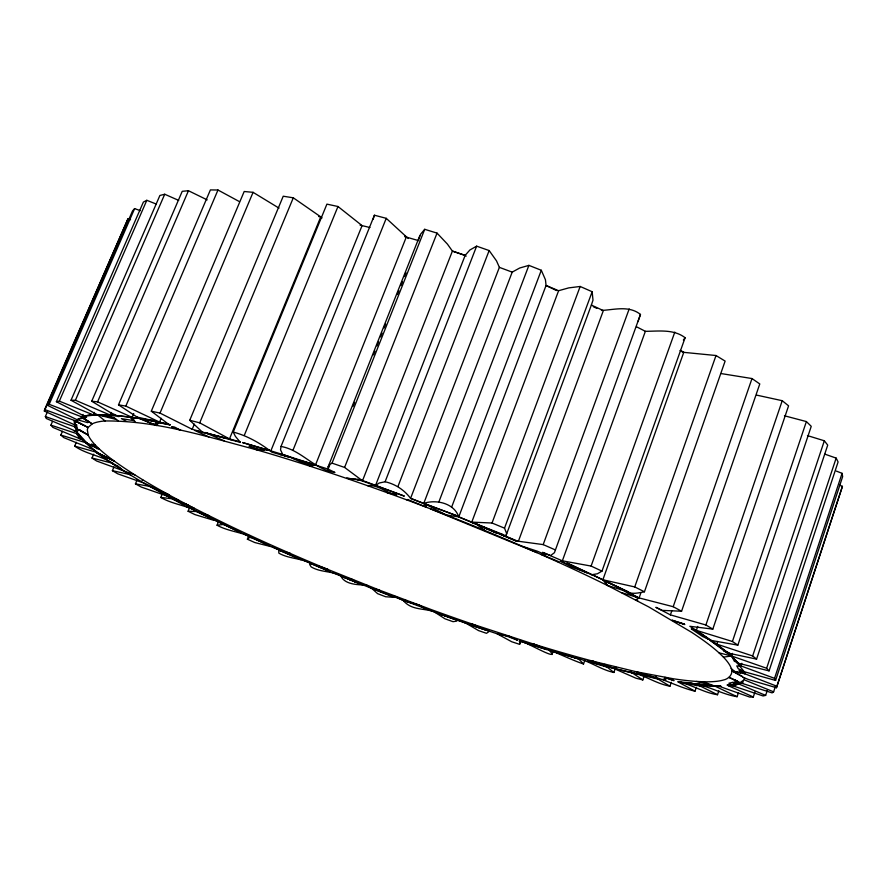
<?xml version="1.0" encoding="UTF-8"?>
<svg xmlns="http://www.w3.org/2000/svg" width="887" height="887" viewBox="0 0 887 887"><rect width="100%" height="100%" fill="white"/><g stroke="black" fill="none" stroke-linecap="round" stroke-linejoin="round"><path stroke-width="1.33" d="M77.579 419.407L86.56 417.367L84.564 416.214L77.036 419.706L76.947 421.946L88.068 427.49L92.193 423.864A344.555 47.078 20.9 0 1 105.121 420.959C156.866 420.571 207.037 436.737 256.598 449.809A344.555 47.078 20.9 0 1 310.073 466.218C394.471 493.682 477.428 525.636 558.3 562.214A344.555 47.078 20.9 0 1 607.041 585.298L648.73 606.919L691.616 632.32A344.555 47.078 20.9 0 1 718.991 652.832L723.415 657.123A344.555 47.078 20.9 0 1 731.065 667.878C733.97 673.688 728.726 679.165 723.127 680.096A344.555 47.078 20.9 0 1 703.103 681.759L696.539 681.427A344.555 47.078 20.9 0 1 673.588 678.81L636.533 671.825L593.669 661.38A344.555 47.078 20.9 0 1 534.284 644.295L470.864 623.594A344.555 47.078 20.9 0 1 431.836 609.801L379.581 590.177L328.024 569.498A344.555 47.078 20.9 0 1 231.274 526.579C191.148 507.076 150.934 487.063 114.445 461.218A344.555 47.078 20.9 0 1 99.167 448.844M340.73 575.807C344.733 584.744 357.838 584.777 366.586 585.087L371.642 588.325M601.408 310.461C614.491 309.74 629.049 305.316 640.469 314.419L554.442 552.679L550.639 555.539L542.567 552.357L562.358 560.817L591.108 566.072L601.985 571.139L685.108 337.725C673.754 328.955 658.808 331.25 645.37 331.317L636.445 326.738M379.581 590.177L372.108 588.502L437.679 613.194L436.692 613.017L466.074 623.251L478.514 630.579L486.497 633.318L488.848 631.666L488.67 630.979L470.864 623.594L485.189 629.781L467.593 623.971L497.097 633.784L511.699 641.744L519.56 644.317L520.325 643.086L519.327 641.024C522.964 639.715 562.003 663.587 549.264 650.337L534.284 644.295L529.794 644.55C548.986 647.743 565.451 657.877 583.513 663.997L584.899 660.105M47.565 411.501L45.359 416.557L46.257 418.476L76.437 431.492L76.703 428.621M369.968 227.527L362.084 225.62L337.969 206.505L326.915 204.132L233.237 432.08L235.41 436.371L240.355 442.369L192.191 429.297L160.015 413.098L151.3 411.169L244.191 191.503L253.072 192.335L279.028 208.135M418.786 239.368L420.56 234.246L424.718 229.312L437.047 233.115L447.414 244.091L452.403 251.088L464.877 255.412M775.349 686.582L773.619 691.838L744.027 679.752L744.747 678.333L742.63 677.091L748.606 679.564L776.458 687.735L842.428 486.353L839.778 485.211M424.718 229.312L332.037 463.136L329.609 464.677L328.09 466.917L328.135 469.123L334.942 472.461C314.231 469.522 301.469 450.008 281.013 446.46L280.536 449.831L282.765 454.499L328.135 469.123L329.665 465.276M52.555 421.347L50.903 425.15L52.898 427.412L85.23 441.027L88.101 444.065L94.809 446.959L96.96 448.744L99.167 448.844L95.364 445.097A344.555 47.078 20.9 0 1 88.223 435.14L75.362 427.856L75.107 427.035L76.725 428.033L76.803 425.86L44.35 411.047L44.638 409.528L127.95 218.867L130.555 219.71M640.469 314.419L638.008 321.593M188.421 505.246L172.865 499.015L188.421 505.246L188.077 506.987L198.655 512.342L197.025 511.81L241.985 533.198L197.424 511.677L198.089 511.91C186.403 505.235 172.388 504.304 160.802 497.43L162.388 493.615M664.962 677.413L664.563 679.353L665.527 679.486L664.962 677.413L674.042 680.651L667.745 678.455L665.239 678.411M635.691 599.922L637.731 600.665L635.835 599.845L638.485 598.293L623.483 590.498L607.041 585.298L605.954 581.373L628.883 592.194L592.183 574.776M373.161 219.222L374.414 215.219L386.244 218.324L408.186 238.481M842.428 486.353L776.458 687.735M127.95 218.867L44.35 411.047M156.711 424.352L157.387 422.267M434.708 612.13L444.952 618.793L453.013 621.665L456.572 621.155L457.592 620.057L484.867 629.637M731.808 670.772L742.364 676.57L731.808 670.772L740.501 673.022L739.071 670.284L775.582 680.418L842.65 476.641L842.073 473.325L836.319 471.075M836.153 458.102L838.093 461.939L769.073 670.882L766.634 668.266L836.153 458.102L824.999 454.199M765.647 695.397L734.17 682.014L737.651 681.216L728.97 677.369L740.035 682.657L743.483 680.229L742.563 683.389L740.756 682.591L738.505 683.755L732.651 682.358L728.903 683.223L731.365 684.553L727.074 685.03L728.815 685.917L731.853 685.507L763.064 695.951L765.647 695.397L767.366 690.175M775.582 680.418L774.551 678.344L842.073 473.325M711.341 640.447L709.611 640.059L727.296 652.932L756.567 659.108L827.715 445.108L824.333 440.784L807.458 435.595M696.539 681.427L715.365 686.327L719.39 686.383L749.77 697.082L753.307 696.982L755.048 691.738M741.787 663.288L740.911 665.915L774.551 678.344M684.165 682.846L684.42 683.145C703.324 682.247 719.157 693.911 737.119 696.705L738.416 692.791M756.567 659.108L752.664 655.959L824.333 440.784M806.383 421.569L811.25 426.325L737.851 645.137L732.429 641.489L806.383 421.569L784.452 415.77M678.178 681.903L696.905 684.875L691.15 683.001L677.923 681.737C691.45 684.376 703.724 692.747 717.528 694.721L718.858 690.785M732.474 653.386L731.598 655.992L734.358 661.281L736.498 662.09L732.651 657.123L738.339 663.177L736.897 662.589L739.048 665.261L740.911 665.915L728.105 652.943L717.65 644.782L716.374 644.594L698.136 631.522L716.785 644.117L752.664 655.959M717.672 641.489L716.785 644.117L714.556 643.297M732.429 641.489L696.373 630.358L689.831 626.289L712.815 629.116L788.576 405.836L782.234 400.702L756.888 395.17M639.982 674.353C659.618 675.85 676.282 686.848 695.009 691.173L696.339 687.237M88.755 421.802L87.746 422.644L77.036 419.706L75.728 421.336L73.965 420.449L74.685 424.407L76.304 421.214L76.969 421.347M696.373 630.358L697.714 626.422M712.815 629.116L705.897 624.991L782.234 400.702M639.083 674.475L615.755 668.865L631.622 672.679L629.282 671.847C643.596 674.342 655.67 683.677 669.973 686.194L671.315 682.28M751.999 378.549L759.782 383.949L681.571 611.232L673.2 606.708L751.999 378.549L720.865 373.527M705.897 624.991L670.406 614.879L671.758 610.955M604.324 665.904L593.669 661.38L587.127 661.037L612.895 668.066L636.046 678.245L642.82 679.919L644.173 675.994M716.009 355.521L725.122 361.087L644.439 591.784L634.737 586.939L716.009 355.521L683.755 352.35L680.285 350.831M640.935 592.704L639.106 597.927L621.787 592.704M557.28 652.743L556.77 652.51L575.075 657.899C588.901 660.338 600.211 669.618 613.893 672.479L615.268 668.565M680.396 350.432L683.755 352.35L602.883 579.776L607.041 585.298M551.991 654.573L553.388 650.67M591.108 566.072L674.807 332.115M562.358 560.817L645.37 331.317M519.56 644.317L520.979 640.425M427.268 505.135L410.581 498.35L499.37 267.353L496.532 260.911L489.158 250.555L476.629 246.165L469.888 249.99L465.187 255.323L375.511 485.522L404.35 496.099L361.719 480.2L357.295 479.313L375.511 485.522L379.192 483.027L385.102 481.763C395.347 484.025 404.328 489.99 410.581 498.35L457.082 515.846L424.596 503.761L446.228 514.97L458.767 516.921L471.773 522.121L492.03 523.02L504.515 528.164L506.632 533.42L505.823 536.147L591.363 305.061L603.348 310.594L518.33 541.447L475.82 523.851L515.735 540.904L543.188 544.596L629.193 308.909M504.515 528.164L592.161 291.734L580.165 286.468L568.733 287.887L558.61 290.703L546.059 285.481L545.45 279.749L541.303 270.269L528.896 265.368L519.682 268.018L512.198 272.132L423.786 503.339C436.459 499.159 454.266 503.273 458.767 516.921L497.419 533.397L475.82 523.851M492.03 523.02L580.165 286.468M474.146 523.629L471.773 522.121L558.61 290.703M458.767 516.921L546.059 285.481L556.482 290.548M451.727 506.887L541.303 270.269M438.888 501.898L528.896 265.368M397.964 486.464L489.158 250.555M385.102 481.763L476.629 246.165M362.439 480.887L452.403 251.088L465.187 255.323M361.719 480.2L344.599 467.438L437.047 233.115M328.09 466.917L419.784 235.742M353.081 406.235L354.6 402.388M373.438 354.9L374.957 351.052M376.997 345.919L378.527 342.06M380.556 336.927L382.086 333.08M384.126 327.946L385.657 324.099M397.354 294.573L398.884 290.725M400.924 285.592L402.443 281.744M404.483 276.611L406.013 272.752M418.731 240.676L406.29 237.084L315.506 464.943L310.073 466.218L311.259 465.198L300.626 461.939L288.33 456.373L283.751 454.931L289.029 457.193L271.821 452.148C260.556 443.323 247.207 435.705 233.237 432.08M292.976 450.252L386.244 218.324M281.013 446.46L374.414 215.219M298.575 558.411L280.181 550.45L278.762 551.215L278.84 553.133C289.073 559.054 301.536 557.99 311.769 563.91L310.738 563.555L330.64 571.893L272.165 546.913L254.824 542.556L247.395 539.207L248.948 535.36M267.697 449.975L256.598 449.809L248.959 446.106L260.346 449.587L265.302 449.31L242.517 442.535L270.857 450.862L362.084 225.62L360.089 225.187M243.47 533.907L269.814 545.86L251.742 537.655L254.691 538.697C242.927 532.045 228.846 531.801 217.06 525.215L218.623 521.39M244.324 435.295L337.969 206.505M214.144 520.414L194.896 514.593L188.099 511.256L189.674 507.442M201.937 431.681L189.74 420.272L283.23 196.215L293.298 197.812L320.761 216.883L229.489 438.91L194.952 430.55L208.822 436.87M192.191 429.297L194.32 424.186M189.74 420.272L199.719 422.855L293.298 197.812M160.015 413.098L253.072 192.335M161.201 418.276L159.582 422.101L156.345 425.494L139.082 418.398L118.514 404.838L210.396 189.918L217.98 190.018L239.446 201.626M178.509 500.013L141.321 487.074L135.445 483.858L137.053 480.044M133.726 413.53L132.108 417.345L117.339 415.615L132.23 417.533L135.489 422.356M167.82 494.214L143.749 483.027L117.683 473.791L112.394 470.675L114.024 466.85M111.075 412.455L109.988 414.994L75.417 400.248L71.015 400.248L159.893 195.473L164.716 194.242L178.708 200.407M134.902 474.966L96.628 461.007L92.004 458.036L93.634 454.222M118.514 404.838L125.832 406.102L217.98 190.018M94.41 412.377L93.312 414.916L91.771 415.149L90.662 414.262L85.207 416.114L98.801 414.628L108.868 414.972L112.427 417.167L97.326 414.717L93.312 414.916L59.34 401.135L56.38 401.7L143.372 202.092L146.81 200.296L156.167 204.032M83.09 414.429L81.992 416.979L49.184 404.306L47.599 405.381L77.036 419.706M115.487 415.404L109.988 414.994L119.035 416.635L110.276 412.51L91.716 401.234L182.234 191.315L188.454 190.727L207.181 199.874M142.74 479.8L141.598 481.741L124.047 471.185L117.949 466.13L115.155 464.932L122.75 470.276L112.028 463.225L114.013 464.123C102.171 455.752 86.494 454.543 74.674 446.106L76.315 442.291M91.716 401.234L97.581 401.855L188.454 190.727M75.417 400.248L164.716 194.242M95.364 445.097L91.328 444.077L94.543 446.738L85.928 442.824L98.557 453.667L96.406 452.636L106.362 459.411L97.37 452.636L114.445 461.218L100.32 454.499L93.29 449.565L63.797 437.624L60.826 435.073L62.467 431.293M59.34 401.135L146.81 200.296M47.599 405.381L132.54 210.906L134.624 208.611L140.379 210.674M49.184 404.306L134.624 208.611M247.395 539.207L248.759 537.821L251.198 537.467M591.363 305.061L592.993 300.15L592.161 291.734M615.378 667.534L614.735 668.521L613.438 668.199M683.367 340.031L685.108 337.725M405.414 236.042L404.705 236.674L406.29 237.084M601.985 571.139L597.406 573.767L592.206 574.665L566.86 562.901L592.128 575.053M310.095 563.334L309.663 564.476L311.16 566.893C320.928 572.802 333.024 570.685 342.759 576.65L341.185 576.173L360.865 584.134M773.619 691.838L772.133 692.88L740.445 682.857M455.109 619.436L435.073 612.218L435.639 612.352C424.74 607.728 412.111 611.043 403.219 600.499M738.505 683.755L734.192 686.083L731.853 685.507M217.06 525.215L223.38 524.45M311.858 465.387L313.898 464.433M406.789 499.913L407.732 499.525L426.436 507.209L423.886 503.483M558.3 562.214L559.309 561.859L541.092 554.364L546.004 554.974L537.4 551.226L522.631 546.403M732.706 685.274L737.507 683.899L732.152 682.48M644.439 591.784C638.551 592.904 631.633 594.756 626.2 591.352M519.327 641.024L530.947 644.483M332.292 572.581L371.819 588.447L377.563 593.636L385.612 596.74L394.072 597.339L394.238 595.809M403.308 600.488L405.681 600.155M723.415 657.123L731.598 655.992L766.634 668.266M727.54 685.263L737.507 683.899M188.099 511.256L196.981 511.522M593.669 661.38L589.4 661.913L607.129 667.091L613.893 672.479M265.523 449.299L269.57 450.008M280.248 454.621L282.454 454.521M681.571 611.232L662.367 610.389L655.87 607.329L670.406 614.879M588.691 661.48L591.873 661.425M367.44 485.632C378.062 484.513 386.61 493.072 396.755 495.001L387.054 492.651M160.802 497.43L172.278 498.782L187.989 507.419M90.407 448.456L91.982 448.534L82.979 440.129L76.581 431.869L73.543 430.594M628.628 593.026L629.393 593.059M703.469 685.596L713.558 686.216L702.404 684.542L704.223 685.518L703.214 685.44L701.528 684.42L695.297 683.567L717.528 694.721M110.321 415.87L97.326 414.717L71.015 400.248M169.694 424.685L139.082 418.398L130.489 417.644L133.638 420.604L121.375 418.62L126.475 421.414M528.43 643.729L527.82 643.674L530.526 644.505M135.445 483.858L149.57 486.353L172.278 498.782M684.52 683.267L700.763 686.128M156.234 424.274L151.888 423.565L140.767 418.742L155.924 420.893M737.851 645.137L711.773 640.536M139.082 418.398L132.108 417.345L97.581 401.855M506.078 635.879L517.52 640.192L509.271 636.4L497.097 633.784L501.854 635.192M318.699 216.539L320.761 216.883M112.394 470.675L129.169 474.368M437.912 613.239L457.526 620.268M74.475 424.995L76.836 424.895L74.408 424.341L76.437 431.492M140.767 418.742L167.998 423.82L170.337 425.006L156.023 421.979L156.345 425.494M500.279 634.682L509.271 636.4M737.297 663.088L738.472 663.321M136.698 416.99L159.582 422.101L125.832 406.102M172.499 498.827L174.295 499.181M92.004 458.036L111.44 462.959L124.047 471.185M391.976 493.749L395.68 494.569M769.073 670.882L738.904 663.398M501.388 534.318L503.96 534.905L471.773 522.121M75.04 426.824L76.759 427.235M85.773 442.691L87.114 443.023M718.991 652.832L731.598 655.992L723.337 650.448L726.73 651.967M634.737 586.939L602.883 579.776L592.206 574.665M74.674 446.106L96.727 452.315M418.764 605.023L403.773 600.665L418.764 605.023L426.115 609.003M503.173 535.426L505.069 535.936L499.536 533.885L516.422 541.048M223.657 524.527L224.688 524.805M282.077 551.282L280.891 550.96L300.615 559.642M343.99 577.304L363.293 585.087L350.21 579M240.41 441.948L229.489 438.91L199.719 422.855M577.249 658.453L559.087 653.264M205.085 432.523L225.642 438.278M673.2 606.708L639.106 597.927L629.681 593.07M60.826 435.073L85.429 442.602M735.999 681.593L739.946 682.713M549.264 650.337L559.065 653.187M282.698 551.326L287.344 552.645M292.167 458.113L312.623 464.034M348.214 578.379L349.933 578.867M111.773 463.058L113.004 463.424M262.641 449.465L264.226 449.931M270.857 450.862L282.765 454.499M50.903 425.15L77.923 433.998M527.588 643.64L546.758 649.561L534.284 644.295M605.954 581.373L628.85 592.793L626.799 592.084M519.66 640.946L546.758 649.561M655.892 675.783L656.624 678.267L638.086 673.444L636.533 671.825L656.624 678.267L669.973 686.194M45.359 416.557L74.608 426.725M679.021 622.474L684.321 624.226M149.936 486.475L154.249 487.905M318.477 566.316L322.413 567.625M658.298 679.143L640.591 674.807L636.533 671.825M699.011 684.077L702.97 685.418M332.037 463.136L344.599 467.438M466.074 623.251L468.026 623.927M44.638 409.528L75.85 420.981M78.355 434.153L78.932 434.353M730.167 684.897L731.398 685.341M744.348 671.858L744.947 673.821L776.735 686.183M577.537 658.564L574.831 657.566L579.133 659.451L583.513 663.997M499.37 267.353L512.198 272.132M703.103 681.759L715.365 686.327L737.119 696.705M97.171 452.481L97.781 452.725M371.819 588.447L394.072 597.339M160.314 422.378L162.388 423.177M174.096 499.658L182.91 503.095M683.068 682.68L684.132 683.101M430.772 508.994L536.868 552.623M82.48 417.178L84.298 417.921M345.076 577.603L360.721 584.045M728.815 685.917L753.307 696.982M739.758 671.603L744.459 673.621M723.637 650.337L725.544 651.158L716.374 644.594M726.165 651.424L729.946 653.409M206.05 432.945L224.012 440.772M543.188 544.596L554.996 549.763M75.073 426.924L76.737 427.656M87.913 443.866L99.167 448.844M272.165 546.913L280.181 550.45M165.858 495.356L181.824 502.607M183.631 503.428L188.354 505.579M194.342 508.295L188.709 505.734L190.051 508.018M349.467 578.801L359.934 583.591L347.671 578.136L353.647 579.943L346.994 578.124L360.477 583.901M733.804 679.586L737.463 681.26M593.325 306.725L596.796 308.332M132.584 417.577L133.238 417.888M680.329 350.687L683.755 352.35M84.564 416.214L56.38 401.7M99.488 453.922L108.547 458.346M678.865 682.38L695.009 691.173M394.294 596.042L402.864 600.322M464.688 622.552L465.786 623.106M93.745 415.138L94.355 415.449M624.049 590.664L636.799 597.228M76.958 421.78L84.254 425.527M76.304 421.214L88.068 427.49L87.303 429.763L88.223 435.14L79.298 429.63L76.581 431.869L84.077 439.808L82.469 439.464L76.681 433.876L80.007 438.932M731.642 684.697L732.407 685.119L730.755 684.819M632.22 672.889L642.82 679.919M631.145 672.279L632.01 672.767M143.749 483.027L149.57 486.353M229.866 439.143L230.886 439.741M79.12 429.774L85.174 433.344M129.668 474.556L130.866 475.288M607.129 667.091L597.139 662.789L615.755 668.665L615.722 667.002L613.316 668.266L605.987 666.37L604.834 664.285M83.212 418.187L88.833 421.746M159.904 422.301L160.724 422.844M283.097 454.721L285.104 456.04M167.998 423.82L151.3 411.169M107.105 459.976L111.44 462.959M118.414 420.87L113.314 417.311L116.009 419.385L97.326 414.717L105.121 420.959M477.572 525.126L485.067 530.559M321.105 217.149L322.025 217.892M637.941 673L638.64 673.588M465.575 255.656L466.141 256.132M731.21 668.465L734.547 671.404L744.947 673.821M131.331 417.722L133.97 420.66M328.168 469.245L328.434 470.465M663.121 679.32L665.671 680.007L663.121 679.32M82.369 417.234L81.682 417.544L92.193 423.864L82.369 417.234M560.894 561.316L571.572 566.904L586.917 572.814L560.894 561.316M717.938 685.729L715.365 686.327L718.481 685.973L717.938 685.729M720.288 685.773L718.925 685.928L720.998 686.294L720.288 685.773M355.842 479.246L346.606 478.171L358.37 479.878L355.842 479.246M174.839 427.29L171.657 426.769L180.848 430.339L174.839 427.29M739.935 666.37L736.753 665.849L738.261 668.731L743.949 671.359L739.935 666.37M290.448 553.521L280.547 550.572L290.448 553.521M694.998 629.97L691.317 628.927L702.537 636.478L708.192 639.083L694.998 629.97M683.91 623.96L672.069 620.179L684.819 624.57L683.91 623.96M328.024 569.498L317.202 565.773L328.024 569.498M209.254 515.846L198.987 512.342L209.254 515.846M168.962 494.846L150.269 486.653L168.962 494.846"/></g></svg>
